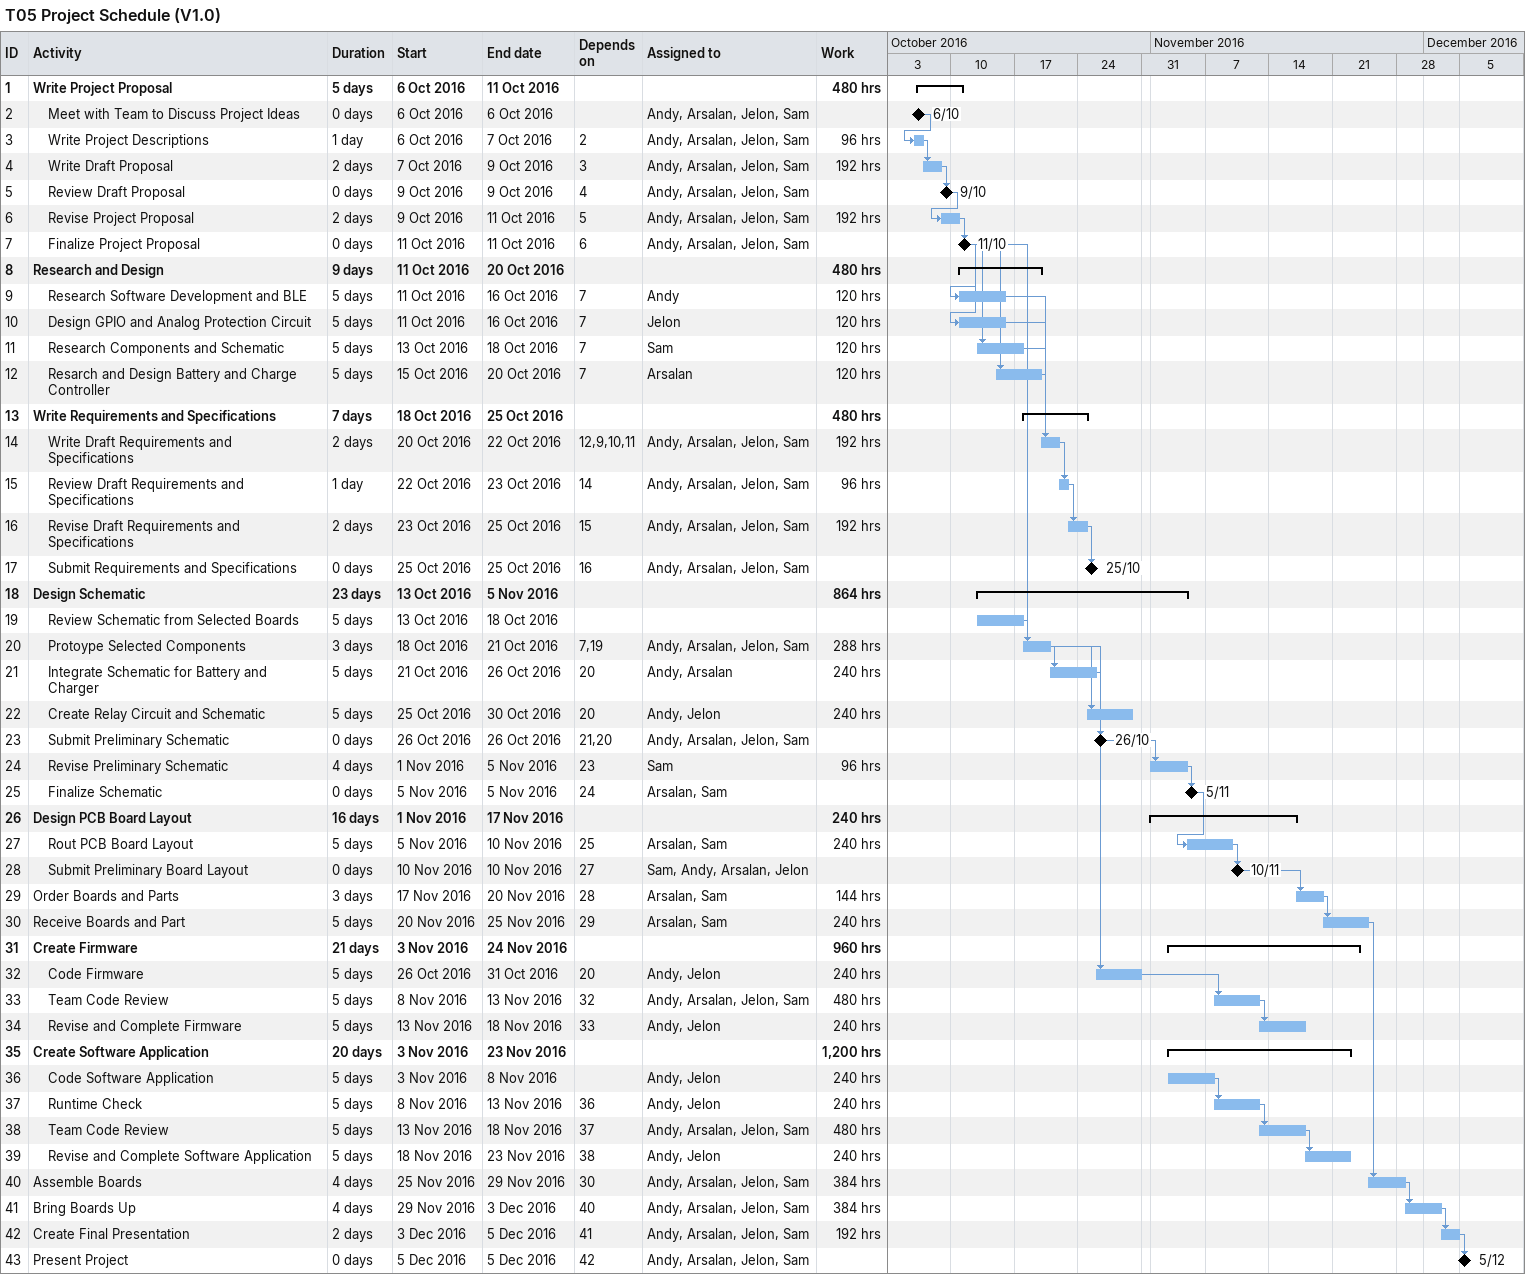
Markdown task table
T05 Project Schedule (V1.0)

| ID | Level | Task | Duration | Start | Finish | Predecessors | Resources | Work (h) |
|---|---|---|---|---|---|---|---|---|
| 1 | 1 | **Write Project Proposal** | 5d | 2016-10-06 | 2016-10-11 |  |  | 480 |
| 2 | 2 | Meet with Team to Discuss Project Ideas | 0d | 2016-10-06 | 2016-10-06 |  | Andy, Arsalan, Jelon, Sam |  |
| 3 | 2 | Write Project Descriptions | 1d | 2016-10-06 | 2016-10-07 | 2 | Andy, Arsalan, Jelon, Sam | 96 |
| 4 | 2 | Write Draft Proposal | 2d | 2016-10-07 | 2016-10-09 | 3 | Andy, Arsalan, Jelon, Sam | 192 |
| 5 | 2 | Review Draft Proposal | 0d | 2016-10-09 | 2016-10-09 | 4 | Andy, Arsalan, Jelon, Sam |  |
| 6 | 2 | Revise Project Proposal | 2d | 2016-10-09 | 2016-10-11 | 5 | Andy, Arsalan, Jelon, Sam | 192 |
| 7 | 2 | Finalize Project Proposal | 0d | 2016-10-11 | 2016-10-11 | 6 | Andy, Arsalan, Jelon, Sam |  |
| 8 | 1 | **Research and Design** | 9d | 2016-10-11 | 2016-10-20 |  |  | 480 |
| 9 | 2 | Research Software Development and BLE | 5d | 2016-10-11 | 2016-10-16 | 7 | Andy | 120 |
| 10 | 2 | Design GPIO and Analog Protection Circuit | 5d | 2016-10-11 | 2016-10-16 | 7 | Jelon | 120 |
| 11 | 2 | Research Components and Schematic | 5d | 2016-10-13 | 2016-10-18 | 7 | Sam | 120 |
| 12 | 2 | Resarch and Design Battery and Charge Controller | 5d | 2016-10-15 | 2016-10-20 | 7 | Arsalan | 120 |
| 13 | 1 | **Write Requirements and Specifications** | 7d | 2016-10-18 | 2016-10-25 |  |  | 480 |
| 14 | 2 | Write Draft Requirements and Specifications | 2d | 2016-10-20 | 2016-10-22 | 12, 9, 10, 11 | Andy, Arsalan, Jelon, Sam | 192 |
| 15 | 2 | Review Draft Requirements and Specifications | 1d | 2016-10-22 | 2016-10-23 | 14 | Andy, Arsalan, Jelon, Sam | 96 |
| 16 | 2 | Revise Draft Requirements and Specifications | 2d | 2016-10-23 | 2016-10-25 | 15 | Andy, Arsalan, Jelon, Sam | 192 |
| 17 | 2 | Submit Requirements and Specifications | 0d | 2016-10-25 | 2016-10-25 | 16 | Andy, Arsalan, Jelon, Sam |  |
| 18 | 1 | **Design Schematic** | 23d | 2016-10-13 | 2016-11-05 |  |  | 864 |
| 19 | 2 | Review Schematic from Selected Boards | 5d | 2016-10-13 | 2016-10-18 |  |  |  |
| 20 | 2 | Protoype Selected Components | 3d | 2016-10-18 | 2016-10-21 | 7, 19 | Andy, Arsalan, Jelon, Sam | 288 |
| 21 | 2 | Integrate Schematic for Battery and Charger | 5d | 2016-10-21 | 2016-10-26 | 20 | Andy, Arsalan | 240 |
| 22 | 2 | Create Relay Circuit and Schematic | 5d | 2016-10-25 | 2016-10-30 | 20 | Andy, Jelon | 240 |
| 23 | 2 | Submit Preliminary Schematic | 0d | 2016-10-26 | 2016-10-26 | 21, 20 | Andy, Arsalan, Jelon, Sam |  |
| 24 | 2 | Revise Preliminary Schematic | 4d | 2016-11-01 | 2016-11-05 | 23 | Sam | 96 |
| 25 | 2 | Finalize Schematic | 0d | 2016-11-05 | 2016-11-05 | 24 | Arsalan, Sam |  |
| 26 | 1 | **Design PCB Board Layout** | 16d | 2016-11-01 | 2016-11-17 |  |  | 240 |
| 27 | 2 | Rout PCB Board Layout | 5d | 2016-11-05 | 2016-11-10 | 25 | Arsalan, Sam | 240 |
| 28 | 2 | Submit Preliminary Board Layout | 0d | 2016-11-10 | 2016-11-10 | 27 | Sam, Andy, Arsalan, Jelon |  |
| 29 | 1 | Order Boards and Parts | 3d | 2016-11-17 | 2016-11-20 | 28 | Arsalan, Sam | 144 |
| 30 | 1 | Receive Boards and Part | 5d | 2016-11-20 | 2016-11-25 | 29 | Arsalan, Sam | 240 |
| 31 | 1 | **Create Firmware** | 21d | 2016-11-03 | 2016-11-24 |  |  | 960 |
| 32 | 2 | Code Firmware | 5d | 2016-10-26 | 2016-10-31 | 20 | Andy, Jelon | 240 |
| 33 | 2 | Team Code Review | 5d | 2016-11-08 | 2016-11-13 | 32 | Andy, Arsalan, Jelon, Sam | 480 |
| 34 | 2 | Revise and Complete Firmware | 5d | 2016-11-13 | 2016-11-18 | 33 | Andy, Jelon | 240 |
| 35 | 1 | **Create Software Application** | 20d | 2016-11-03 | 2016-11-23 |  |  | 1200 |
| 36 | 2 | Code Software Application | 5d | 2016-11-03 | 2016-11-08 |  | Andy, Jelon | 240 |
| 37 | 2 | Runtime Check | 5d | 2016-11-08 | 2016-11-13 | 36 | Andy, Jelon | 240 |
| 38 | 2 | Team Code Review | 5d | 2016-11-13 | 2016-11-18 | 37 | Andy, Arsalan, Jelon, Sam | 480 |
| 39 | 2 | Revise and Complete Software Application | 5d | 2016-11-18 | 2016-11-23 | 38 | Andy, Jelon | 240 |
| 40 | 1 | Assemble Boards | 4d | 2016-11-25 | 2016-11-29 | 30 | Andy, Arsalan, Jelon, Sam | 384 |
| 41 | 1 | Bring Boards Up | 4d | 2016-11-29 | 2016-12-03 | 40 | Andy, Arsalan, Jelon, Sam | 384 |
| 42 | 1 | Create Final Presentation | 2d | 2016-12-03 | 2016-12-05 | 41 | Andy, Arsalan, Jelon, Sam | 192 |
| 43 | 1 | Present Project | 0d | 2016-12-05 | 2016-12-05 | 42 | Andy, Arsalan, Jelon, Sam |  |
